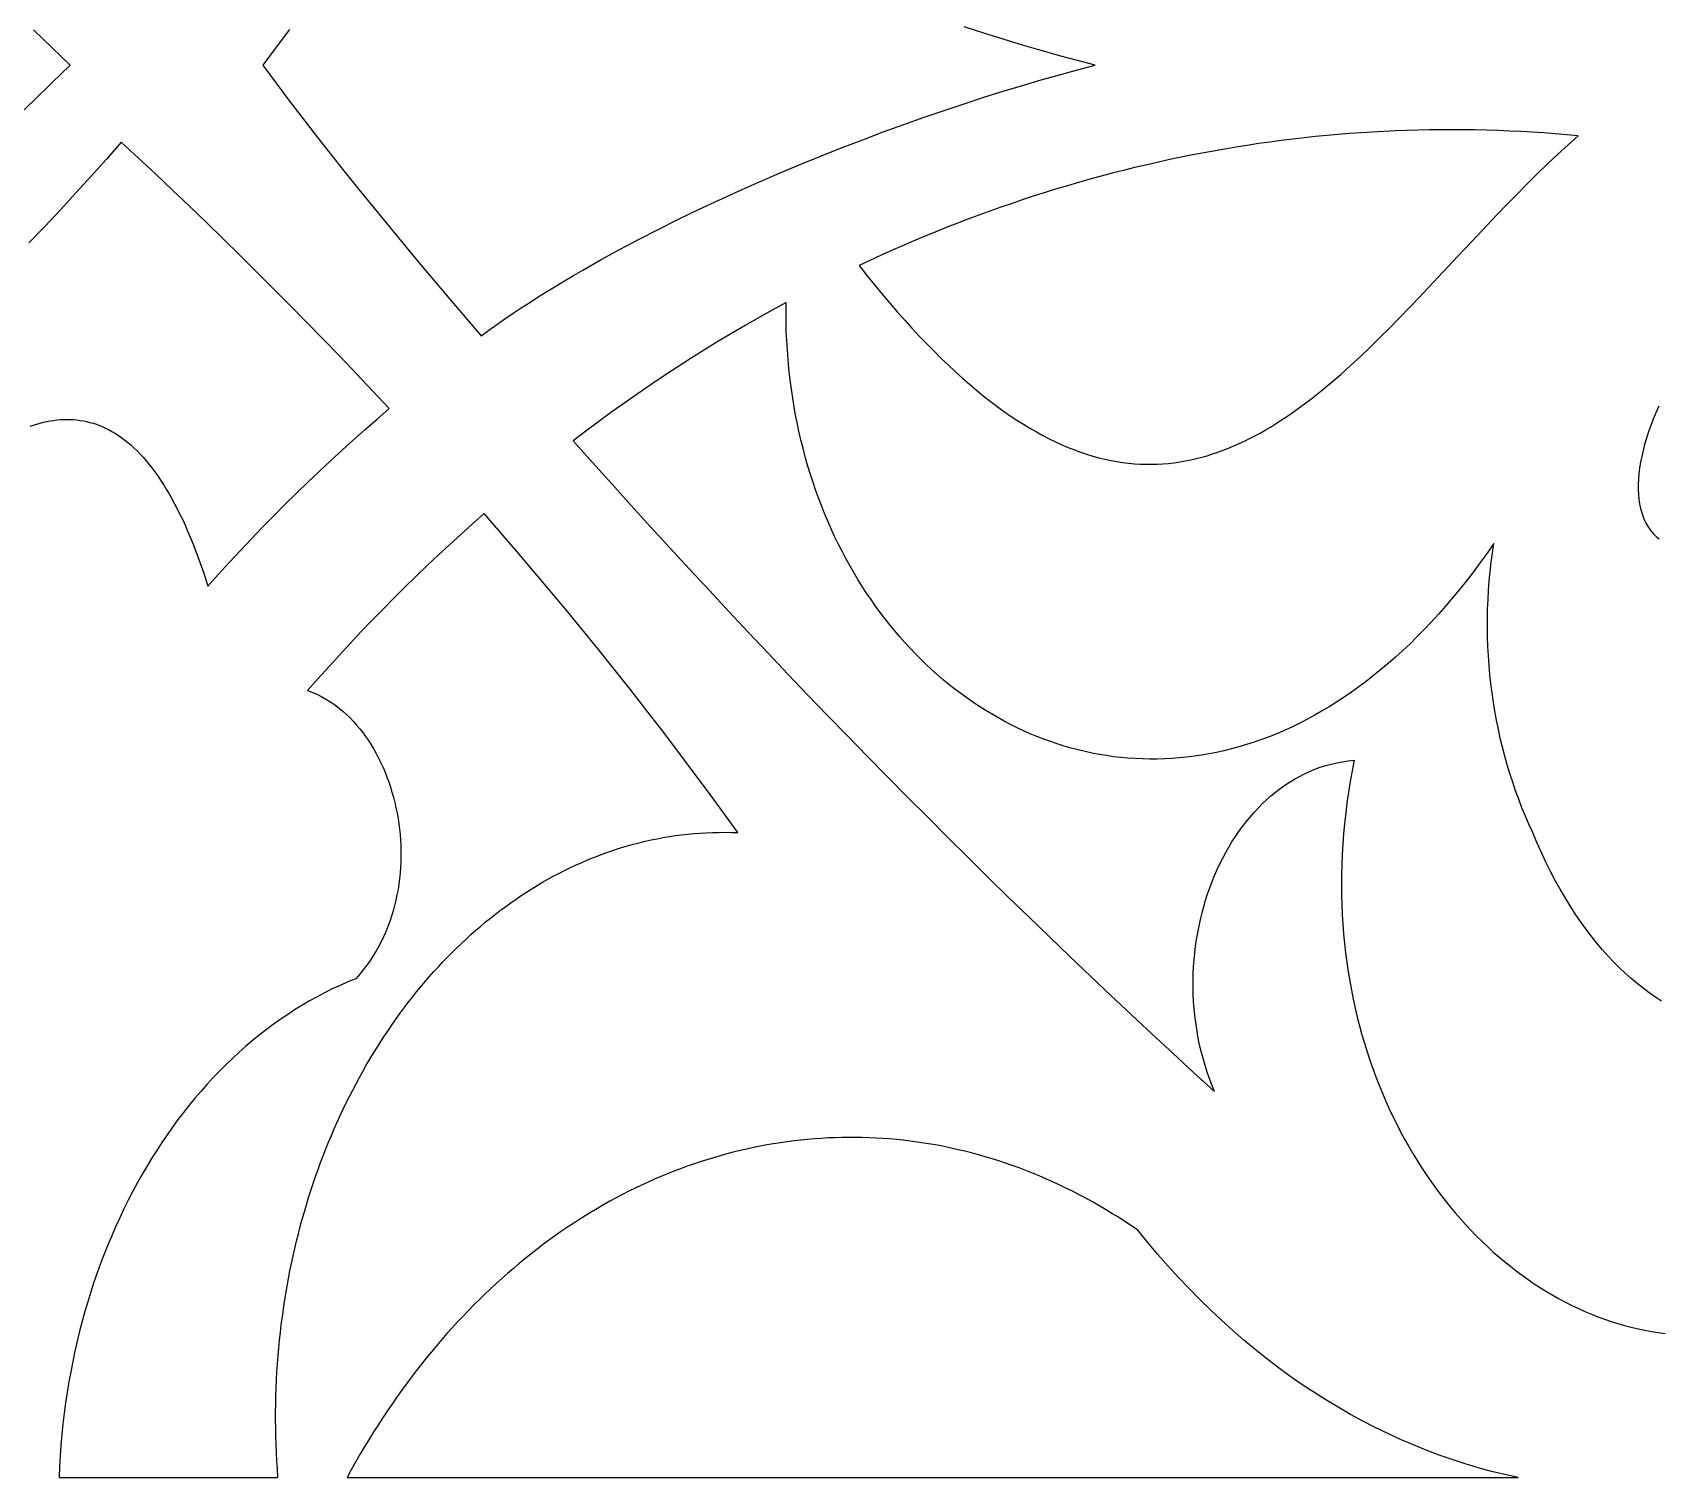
# Model space of a CAD drawing. Extents: x -4950 to -2150, y -1354 to 1346.
# Drawn here: x -3927.7 to -3755.5, y 871.6 to 1024.6 of the extents above; entities that cross this region are included whole.
import ezdxf

# ---------------------------------------------------------------- set-up
doc = ezdxf.new("R2010")
doc.units = 0
doc.layers.add('LAYER_1', color=18, linetype='CONTINUOUS')

msp = doc.modelspace()

# ---------------------------------------------------------------- linework, layer by layer
at = {"layer": 'LAYER_1'}
for points in [[(-3929.56, 1015.49), (-3927.58, 1017.37), (-3925.62, 1019.25), (-3923.68, 1021.12), (-3925.62, 1022.99), (-3927.58, 1024.87)], [(-3900.46, 1024.92), (-3901.89, 1023.03), (-3903.31, 1021.12), (-3901.89, 1019.21), (-3900.46, 1017.32), (-3899.03, 1015.45), (-3897.6, 1013.6), (-3896.16, 1011.77), (-3894.73, 1009.96), (-3893.28, 1008.16), (-3891.84, 1006.37), (-3890.39, 1004.6), (-3888.94, 1002.84), (-3887.49, 1001.1), (-3886.03, 999.36), (-3883.11, 995.91), (-3880.17, 992.49), (-3879.35, 993.08), (-3878.52, 993.68), (-3877.67, 994.27), (-3876.8, 994.86), (-3875.93, 995.44), (-3875.04, 996.02), (-3874.13, 996.6), (-3873.21, 997.17), (-3872.28, 997.75), (-3871.34, 998.31), (-3870.39, 998.88), (-3869.43, 999.44), (-3867.47, 1000.55), (-3865.47, 1001.64), (-3863.44, 1002.72), (-3861.37, 1003.78), (-3859.28, 1004.82), (-3857.16, 1005.84), (-3855.02, 1006.84), (-3852.87, 1007.82), (-3850.7, 1008.78), (-3848.52, 1009.72), (-3846.34, 1010.64), (-3844.15, 1011.53), (-3841.96, 1012.4), (-3839.77, 1013.24), (-3837.6, 1014.06), (-3835.43, 1014.85), (-3833.28, 1015.61), (-3831.15, 1016.34), (-3829.04, 1017.05), (-3826.95, 1017.73), (-3824.9, 1018.37), (-3822.87, 1018.99), (-3820.89, 1019.57), (-3818.94, 1020.12), (-3817.04, 1020.64), (-3815.18, 1021.12), (-3817.04, 1021.61), (-3818.94, 1022.12), (-3820.89, 1022.67), (-3822.87, 1023.26), (-3824.9, 1023.87), (-3826.95, 1024.52), (-3829.04, 1025.2)], [(-3927.93, 982.9), (-3927.57, 983.02), (-3927.22, 983.14), (-3926.86, 983.24), (-3926.51, 983.33), (-3926.15, 983.41), (-3925.8, 983.48), (-3925.44, 983.53), (-3925.09, 983.58), (-3924.74, 983.61), (-3924.39, 983.63), (-3924.03, 983.63), (-3923.68, 983.63), (-3923.33, 983.61), (-3922.99, 983.58), (-3922.64, 983.53), (-3922.29, 983.48), (-3921.95, 983.41), (-3921.6, 983.32), (-3921.26, 983.22), (-3920.92, 983.11), (-3920.58, 982.98), (-3920.24, 982.84), (-3919.9, 982.68), (-3919.56, 982.51), (-3919.23, 982.33), (-3918.89, 982.13), (-3918.56, 981.91), (-3918.23, 981.68), (-3917.9, 981.44), (-3917.58, 981.17), (-3917.25, 980.89), (-3916.93, 980.6), (-3916.61, 980.29), (-3916.29, 979.96), (-3915.97, 979.62), (-3915.66, 979.26), (-3915.35, 978.88), (-3915.04, 978.49), (-3914.73, 978.08), (-3914.42, 977.65), (-3914.12, 977.21), (-3913.82, 976.74), (-3913.52, 976.26), (-3913.22, 975.76), (-3912.93, 975.24), (-3912.64, 974.71), (-3912.35, 974.15), (-3912.07, 973.58), (-3911.78, 972.99), (-3911.5, 972.38), (-3911.23, 971.74), (-3910.95, 971.09), (-3910.68, 970.43), (-3910.41, 969.74), (-3910.15, 969.03), (-3909.89, 968.3), (-3909.63, 967.55), (-3909.38, 966.78), (-3909.12, 965.99), (-3907.98, 967.26), (-3906.83, 968.52), (-3905.67, 969.76), (-3904.5, 970.99), (-3903.32, 972.21), (-3902.14, 973.42), (-3900.95, 974.61), (-3899.75, 975.79), (-3898.55, 976.96), (-3897.34, 978.12), (-3896.12, 979.26), (-3894.89, 980.39), (-3893.65, 981.5), (-3892.41, 982.61), (-3891.17, 983.7), (-3889.91, 984.77), (-3891.64, 986.62), (-3893.38, 988.45), (-3895.12, 990.28), (-3896.87, 992.09), (-3898.62, 993.89), (-3900.39, 995.68), (-3902.15, 997.46), (-3903.93, 999.23), (-3905.7, 1000.98), (-3907.49, 1002.73), (-3909.27, 1004.47), (-3911.07, 1006.19), (-3912.86, 1007.9), (-3914.66, 1009.61), (-3916.47, 1011.3), (-3918.28, 1012.98), (-3919.86, 1011.18), (-3921.47, 1009.38), (-3923.09, 1007.6), (-3924.73, 1005.83), (-3926.39, 1004.06), (-3928.06, 1002.31)], [(-3755.19, 922.05), (-3755.85, 922.48), (-3756.5, 922.93), (-3757.15, 923.42), (-3757.79, 923.92), (-3758.43, 924.46), (-3759.05, 925.02), (-3759.67, 925.61), (-3760.29, 926.22), (-3760.89, 926.86), (-3761.49, 927.53), (-3762.08, 928.23), (-3762.66, 928.95), (-3763.23, 929.71), (-3763.79, 930.49), (-3764.35, 931.3), (-3764.89, 932.14), (-3765.42, 933.01), (-3765.94, 933.9), (-3766.46, 934.83), (-3766.96, 935.79), (-3767.44, 936.77), (-3767.92, 937.79), (-3768.39, 938.83), (-3768.84, 939.91), (-3769.24, 940.77), (-3769.61, 941.64), (-3769.98, 942.53), (-3770.32, 943.42), (-3770.65, 944.32), (-3770.96, 945.22), (-3771.26, 946.14), (-3771.53, 947.06), (-3771.8, 947.99), (-3772.04, 948.93), (-3772.27, 949.88), (-3772.47, 950.83), (-3772.67, 951.78), (-3772.84, 952.74), (-3773, 953.71), (-3773.14, 954.68), (-3773.26, 955.66), (-3773.37, 956.63), (-3773.45, 957.62), (-3773.52, 958.6), (-3773.58, 959.59), (-3773.61, 960.58), (-3773.63, 961.57), (-3773.63, 962.56), (-3773.61, 963.55), (-3773.57, 964.54), (-3773.51, 965.54), (-3773.44, 966.53), (-3773.35, 967.52), (-3773.24, 968.51), (-3773.11, 969.5), (-3772.97, 970.48), (-3773.68, 969.46), (-3774.4, 968.47), (-3775.12, 967.5), (-3775.85, 966.56), (-3776.58, 965.64), (-3777.32, 964.74), (-3778.06, 963.87), (-3778.81, 963.03), (-3779.56, 962.21), (-3780.31, 961.41), (-3781.07, 960.64), (-3781.83, 959.89), (-3782.6, 959.17), (-3783.37, 958.47), (-3784.14, 957.79), (-3784.91, 957.14), (-3785.69, 956.51), (-3786.47, 955.9), (-3787.25, 955.32), (-3788.03, 954.75), (-3788.82, 954.22), (-3789.61, 953.7), (-3790.4, 953.21), (-3791.19, 952.73), (-3791.98, 952.28), (-3792.77, 951.86), (-3793.57, 951.45), (-3794.36, 951.07), (-3795.16, 950.7), (-3795.95, 950.36), (-3796.75, 950.04), (-3797.55, 949.74), (-3798.34, 949.46), (-3799.14, 949.21), (-3799.94, 948.97), (-3800.73, 948.75), (-3801.53, 948.55), (-3802.32, 948.38), (-3803.11, 948.22), (-3803.9, 948.08), (-3804.69, 947.97), (-3805.48, 947.87), (-3806.26, 947.79), (-3807.05, 947.73), (-3807.83, 947.69), (-3808.61, 947.67), (-3809.39, 947.67), (-3810.16, 947.69), (-3810.93, 947.72), (-3811.7, 947.77), (-3812.46, 947.84), (-3813.23, 947.93), (-3813.98, 948.04), (-3814.74, 948.17), (-3815.49, 948.31), (-3816.24, 948.47), (-3816.98, 948.64), (-3817.71, 948.84), (-3818.45, 949.05), (-3819.18, 949.28), (-3819.9, 949.52), (-3820.62, 949.78), (-3821.33, 950.06), (-3822.04, 950.35), (-3822.74, 950.66), (-3823.43, 950.99), (-3824.12, 951.33), (-3824.81, 951.69), (-3825.48, 952.06), (-3826.15, 952.45), (-3826.82, 952.85), (-3827.47, 953.27), (-3828.12, 953.7), (-3828.77, 954.15), (-3829.4, 954.61), (-3830.03, 955.09), (-3830.65, 955.58), (-3831.26, 956.08), (-3831.87, 956.6), (-3832.46, 957.13), (-3833.05, 957.68), (-3833.63, 958.24), (-3834.2, 958.81), (-3834.76, 959.4), (-3835.31, 960), (-3835.85, 960.61), (-3836.38, 961.24), (-3836.91, 961.87), (-3837.42, 962.52), (-3837.92, 963.19), (-3838.42, 963.86), (-3838.9, 964.55), (-3839.37, 965.25), (-3839.83, 965.96), (-3840.28, 966.68), (-3840.72, 967.41), (-3841.15, 968.16), (-3841.57, 968.91), (-3841.97, 969.68), (-3842.37, 970.46), (-3842.75, 971.24), (-3843.12, 972.04), (-3843.47, 972.85), (-3843.82, 973.67), (-3844.15, 974.5), (-3844.47, 975.34), (-3844.77, 976.19), (-3845.07, 977.05), (-3845.35, 977.91), (-3845.61, 978.79), (-3845.87, 979.68), (-3846.1, 980.57), (-3846.33, 981.48), (-3846.54, 982.39), (-3846.73, 983.31), (-3846.92, 984.24), (-3847.08, 985.18), (-3847.23, 986.13), (-3847.37, 987.08), (-3847.49, 988.05), (-3847.6, 989.02), (-3847.69, 989.99), (-3847.76, 990.98), (-3847.82, 991.97), (-3847.87, 992.97), (-3847.89, 993.98), (-3847.9, 994.99), (-3847.89, 996.01), (-3849.35, 995.21), (-3850.8, 994.4), (-3852.24, 993.57), (-3853.68, 992.73), (-3855.11, 991.87), (-3856.54, 990.99), (-3857.96, 990.1), (-3859.37, 989.19), (-3860.78, 988.27), (-3862.18, 987.33), (-3863.57, 986.37), (-3864.96, 985.4), (-3866.34, 984.42), (-3867.71, 983.42), (-3869.08, 982.4), (-3870.44, 981.37), (-3868.4, 979.08), (-3866.36, 976.8), (-3864.31, 974.53), (-3862.25, 972.27), (-3860.19, 970.02), (-3858.12, 967.77), (-3856.05, 965.54), (-3853.97, 963.31), (-3851.89, 961.09), (-3849.8, 958.88), (-3847.71, 956.68), (-3845.61, 954.48), (-3843.5, 952.3), (-3841.39, 950.13), (-3839.28, 947.96), (-3837.16, 945.8), (-3835.03, 943.65), (-3832.9, 941.51), (-3830.77, 939.38), (-3828.63, 937.26), (-3826.48, 935.15), (-3824.33, 933.04), (-3822.17, 930.95), (-3820.01, 928.86), (-3817.84, 926.78), (-3815.67, 924.71), (-3813.5, 922.65), (-3811.31, 920.6), (-3809.13, 918.56), (-3806.93, 916.53), (-3804.74, 914.5), (-3802.54, 912.49), (-3802.83, 913.2), (-3803.09, 913.93), (-3803.34, 914.65), (-3803.57, 915.38), (-3803.78, 916.11), (-3803.97, 916.85), (-3804.14, 917.59), (-3804.28, 918.33), (-3804.41, 919.07), (-3804.52, 919.81), (-3804.61, 920.55), (-3804.69, 921.29), (-3804.74, 922.03), (-3804.78, 922.77), (-3804.79, 923.51), (-3804.79, 924.25), (-3804.78, 924.98), (-3804.74, 925.71), (-3804.69, 926.44), (-3804.62, 927.16), (-3804.53, 927.88), (-3804.43, 928.59), (-3804.31, 929.3), (-3804.17, 930), (-3804.02, 930.7), (-3803.85, 931.39), (-3803.67, 932.07), (-3803.47, 932.74), (-3803.26, 933.4), (-3803.03, 934.06), (-3802.78, 934.7), (-3802.52, 935.34), (-3802.25, 935.97), (-3801.96, 936.58), (-3801.66, 937.18), (-3801.35, 937.78), (-3801.02, 938.36), (-3800.68, 938.92), (-3800.32, 939.47), (-3799.95, 940.01), (-3799.57, 940.54), (-3799.18, 941.05), (-3798.77, 941.54), (-3798.35, 942.02), (-3797.92, 942.49), (-3797.48, 942.93), (-3797.03, 943.36), (-3796.56, 943.77), (-3796.09, 944.17), (-3795.6, 944.54), (-3795.1, 944.9), (-3794.59, 945.23), (-3794.08, 945.55), (-3793.55, 945.84), (-3793.01, 946.12), (-3792.46, 946.37), (-3791.9, 946.6), (-3791.34, 946.81), (-3790.76, 946.99), (-3790.18, 947.15), (-3789.58, 947.29), (-3788.98, 947.4), (-3788.37, 947.49), (-3787.75, 947.55), (-3787.97, 946.42), (-3788.17, 945.29), (-3788.35, 944.17), (-3788.51, 943.06), (-3788.64, 941.95), (-3788.76, 940.85), (-3788.86, 939.75), (-3788.95, 938.66), (-3789.01, 937.58), (-3789.05, 936.5), (-3789.08, 935.43), (-3789.08, 934.37), (-3789.07, 933.32), (-3789.05, 932.27), (-3789, 931.23), (-3788.94, 930.2), (-3788.86, 929.18), (-3788.76, 928.16), (-3788.65, 927.16), (-3788.52, 926.16), (-3788.37, 925.17), (-3788.21, 924.19), (-3788.03, 923.22), (-3787.84, 922.26), (-3787.63, 921.3), (-3787.41, 920.36), (-3787.17, 919.43), (-3786.92, 918.5), (-3786.65, 917.59), (-3786.37, 916.68), (-3786.08, 915.79), (-3785.77, 914.91), (-3785.44, 914.03), (-3785.11, 913.17), (-3784.76, 912.32), (-3784.4, 911.48), (-3784.03, 910.65), (-3783.64, 909.83), (-3783.24, 909.02), (-3782.83, 908.23), (-3782.41, 907.45), (-3781.97, 906.67), (-3781.53, 905.92), (-3781.07, 905.17), (-3780.6, 904.43), (-3780.13, 903.71), (-3779.64, 903), (-3779.14, 902.3), (-3778.63, 901.62), (-3778.11, 900.95), (-3777.59, 900.29), (-3777.05, 899.65), (-3776.5, 899.02), (-3775.95, 898.4), (-3775.38, 897.8), (-3774.81, 897.21), (-3774.23, 896.64), (-3773.64, 896.08), (-3773.05, 895.53), (-3772.44, 895), (-3771.83, 894.49), (-3771.21, 893.99), (-3770.59, 893.5), (-3769.96, 893.03), (-3769.32, 892.58), (-3768.67, 892.14), (-3768.02, 891.71), (-3767.37, 891.31), (-3766.71, 890.92), (-3766.04, 890.54), (-3765.37, 890.18), (-3764.69, 889.84), (-3764.01, 889.52), (-3763.32, 889.21), (-3762.63, 888.92), (-3761.93, 888.64), (-3761.24, 888.39), (-3760.53, 888.15), (-3759.83, 887.92), (-3759.12, 887.72), (-3758.41, 887.53), (-3757.69, 887.37), (-3756.98, 887.22), (-3756.26, 887.09), (-3755.54, 886.97), (-3754.81, 886.88)], [(-3755.48, 985.03), (-3755.79, 984.33), (-3756.08, 983.65), (-3756.34, 982.97), (-3756.58, 982.3), (-3756.8, 981.64), (-3756.99, 980.98), (-3757.16, 980.34), (-3757.3, 979.71), (-3757.43, 979.09), (-3757.52, 978.49), (-3757.59, 977.9), (-3757.64, 977.32), (-3757.67, 976.76), (-3757.67, 976.21), (-3757.64, 975.69), (-3757.59, 975.18), (-3757.52, 974.68), (-3757.42, 974.21), (-3757.3, 973.76), (-3757.23, 973.54), (-3757.16, 973.33), (-3757.07, 973.12), (-3756.99, 972.92), (-3756.89, 972.73), (-3756.79, 972.54), (-3756.68, 972.35), (-3756.57, 972.18), (-3756.45, 972), (-3756.33, 971.84), (-3756.2, 971.68), (-3756.06, 971.53), (-3755.92, 971.38), (-3755.77, 971.24), (-3755.61, 971.11), (-3755.45, 970.98)]]:
    msp.add_lwpolyline(points, dxfattribs=at)
for points in [[(-3764.03, 1013.64), (-3765.24, 1013.75), (-3766.45, 1013.86), (-3767.66, 1013.95), (-3768.87, 1014.03), (-3770.08, 1014.1), (-3771.3, 1014.15), (-3772.51, 1014.2), (-3773.72, 1014.24), (-3774.93, 1014.27), (-3776.14, 1014.29), (-3777.35, 1014.29), (-3778.56, 1014.29), (-3779.77, 1014.27), (-3780.98, 1014.25), (-3782.19, 1014.22), (-3783.4, 1014.17), (-3784.61, 1014.11), (-3785.82, 1014.05), (-3787.02, 1013.97), (-3788.23, 1013.89), (-3789.44, 1013.79), (-3790.64, 1013.68), (-3791.85, 1013.56), (-3793.05, 1013.43), (-3794.25, 1013.3), (-3795.46, 1013.15), (-3796.66, 1012.99), (-3797.86, 1012.82), (-3799.06, 1012.64), (-3800.26, 1012.45), (-3801.45, 1012.25), (-3802.65, 1012.04), (-3803.85, 1011.82), (-3805.04, 1011.59), (-3806.24, 1011.35), (-3807.43, 1011.09), (-3808.62, 1010.83), (-3809.81, 1010.56), (-3811, 1010.28), (-3812.18, 1009.99), (-3813.37, 1009.68), (-3814.55, 1009.37), (-3815.74, 1009.05), (-3816.92, 1008.72), (-3818.1, 1008.37), (-3819.27, 1008.02), (-3820.45, 1007.65), (-3821.63, 1007.28), (-3822.8, 1006.9), (-3823.97, 1006.5), (-3825.14, 1006.1), (-3826.31, 1005.68), (-3827.47, 1005.26), (-3828.64, 1004.83), (-3829.8, 1004.38), (-3830.96, 1003.93), (-3832.12, 1003.46), (-3833.27, 1002.99), (-3834.43, 1002.5), (-3835.58, 1002.01), (-3836.73, 1001.5), (-3837.88, 1000.98), (-3839.02, 1000.46), (-3840.16, 999.92), (-3839.34, 998.88), (-3838.53, 997.87), (-3837.72, 996.89), (-3836.91, 995.94), (-3836.12, 995.02), (-3835.32, 994.12), (-3834.54, 993.26), (-3833.76, 992.42), (-3832.99, 991.62), (-3832.22, 990.84), (-3831.46, 990.09), (-3830.71, 989.36), (-3829.96, 988.66), (-3829.21, 987.99), (-3828.48, 987.35), (-3827.74, 986.73), (-3827.02, 986.14), (-3826.29, 985.57), (-3825.58, 985.03), (-3824.87, 984.52), (-3824.16, 984.02), (-3823.46, 983.56), (-3822.76, 983.11), (-3822.07, 982.7), (-3821.39, 982.3), (-3820.7, 981.93), (-3820.03, 981.58), (-3819.36, 981.25), (-3818.69, 980.95), (-3818.03, 980.67), (-3817.37, 980.41), (-3816.71, 980.17), (-3816.07, 979.95), (-3815.42, 979.75), (-3814.78, 979.58), (-3814.14, 979.42), (-3813.51, 979.29), (-3812.88, 979.17), (-3812.26, 979.08), (-3811.63, 979), (-3811.02, 978.94), (-3810.4, 978.91), (-3809.79, 978.89), (-3809.19, 978.88), (-3808.58, 978.9), (-3807.99, 978.93), (-3807.39, 978.98), (-3806.8, 979.05), (-3806.21, 979.13), (-3805.62, 979.23), (-3805.04, 979.35), (-3804.46, 979.48), (-3803.88, 979.63), (-3803.31, 979.79), (-3802.74, 979.97), (-3802.17, 980.16), (-3801.6, 980.37), (-3801.04, 980.59), (-3800.48, 980.82), (-3799.92, 981.07), (-3799.36, 981.33), (-3798.81, 981.6), (-3798.26, 981.89), (-3797.71, 982.19), (-3797.16, 982.5), (-3796.62, 982.82), (-3796.07, 983.16), (-3795.53, 983.5), (-3794.99, 983.86), (-3794.46, 984.22), (-3793.92, 984.6), (-3793.39, 984.99), (-3792.32, 985.79), (-3791.27, 986.63), (-3790.22, 987.5), (-3789.17, 988.4), (-3788.13, 989.34), (-3787.09, 990.3), (-3786.05, 991.29), (-3785.02, 992.29), (-3783.98, 993.32), (-3782.95, 994.37), (-3781.92, 995.43), (-3780.9, 996.51), (-3778.84, 998.69), (-3776.77, 1000.9), (-3774.7, 1003.11), (-3772.61, 1005.32), (-3771.56, 1006.41), (-3770.5, 1007.49), (-3769.44, 1008.56), (-3768.37, 1009.61), (-3767.3, 1010.65), (-3766.22, 1011.67), (-3765.13, 1012.67)], [(-3879.87, 973.66), (-3881.08, 972.58), (-3882.3, 971.49), (-3883.5, 970.39), (-3884.7, 969.28), (-3885.89, 968.15), (-3887.08, 967.01), (-3888.26, 965.86), (-3889.43, 964.7), (-3890.6, 963.52), (-3891.76, 962.33), (-3892.91, 961.13), (-3894.05, 959.91), (-3895.19, 958.69), (-3896.32, 957.45), (-3897.44, 956.2), (-3898.56, 954.94), (-3898.1, 954.77), (-3897.66, 954.57), (-3897.22, 954.36), (-3896.79, 954.13), (-3896.37, 953.88), (-3895.96, 953.62), (-3895.56, 953.33), (-3895.17, 953.03), (-3894.79, 952.71), (-3894.42, 952.38), (-3894.06, 952.03), (-3893.71, 951.66), (-3893.37, 951.28), (-3893.04, 950.89), (-3892.72, 950.48), (-3892.41, 950.06), (-3892.11, 949.63), (-3891.83, 949.18), (-3891.55, 948.73), (-3891.29, 948.26), (-3891.04, 947.78), (-3890.8, 947.29), (-3890.57, 946.79), (-3890.35, 946.29), (-3890.15, 945.77), (-3889.96, 945.25), (-3889.78, 944.71), (-3889.62, 944.18), (-3889.46, 943.63), (-3889.32, 943.08), (-3889.2, 942.53), (-3889.08, 941.96), (-3888.98, 941.4), (-3888.9, 940.83), (-3888.82, 940.26), (-3888.77, 939.68), (-3888.72, 939.1), (-3888.69, 938.52), (-3888.68, 937.94), (-3888.67, 937.36), (-3888.69, 936.78), (-3888.72, 936.19), (-3888.76, 935.61), (-3888.82, 935.03), (-3888.89, 934.45), (-3888.98, 933.87), (-3889.09, 933.3), (-3889.21, 932.73), (-3889.35, 932.16), (-3889.5, 931.6), (-3889.67, 931.04), (-3889.86, 930.48), (-3890.06, 929.94), (-3890.28, 929.39), (-3890.52, 928.86), (-3890.77, 928.33), (-3891.05, 927.81), (-3891.33, 927.3), (-3891.64, 926.8), (-3891.97, 926.3), (-3892.31, 925.82), (-3892.67, 925.35), (-3893.05, 924.88), (-3893.44, 924.43), (-3894.28, 924.09), (-3895.11, 923.72), (-3895.94, 923.34), (-3896.75, 922.93), (-3897.56, 922.51), (-3898.36, 922.07), (-3899.15, 921.6), (-3899.93, 921.12), (-3900.7, 920.62), (-3901.46, 920.1), (-3902.21, 919.57), (-3902.96, 919.01), (-3903.69, 918.44), (-3904.41, 917.85), (-3905.13, 917.24), (-3905.83, 916.62), (-3906.52, 915.98), (-3907.21, 915.32), (-3907.88, 914.65), (-3908.54, 913.96), (-3909.19, 913.25), (-3909.83, 912.53), (-3910.46, 911.8), (-3911.08, 911.05), (-3911.68, 910.28), (-3912.28, 909.51), (-3912.86, 908.71), (-3913.43, 907.9), (-3913.99, 907.08), (-3914.53, 906.25), (-3915.07, 905.4), (-3915.59, 904.54), (-3916.1, 903.67), (-3916.6, 902.78), (-3917.08, 901.88), (-3917.55, 900.97), (-3918.01, 900.05), (-3918.45, 899.12), (-3918.88, 898.17), (-3919.3, 897.22), (-3919.7, 896.25), (-3920.09, 895.28), (-3920.47, 894.29), (-3920.83, 893.29), (-3921.18, 892.29), (-3921.51, 891.27), (-3921.83, 890.24), (-3922.13, 889.21), (-3922.42, 888.17), (-3922.69, 887.12), (-3922.95, 886.06), (-3923.2, 884.99), (-3923.42, 883.91), (-3923.64, 882.83), (-3923.83, 881.74), (-3924.01, 880.64), (-3924.18, 879.54), (-3924.33, 878.43), (-3924.46, 877.31), (-3924.57, 876.19), (-3924.67, 875.06), (-3924.76, 873.92), (-3924.82, 872.78), (-3924.87, 871.64), (-3901.7, 871.64), (-3901.76, 872.51), (-3901.82, 873.38), (-3901.86, 874.25), (-3901.89, 875.12), (-3901.92, 875.98), (-3901.93, 876.85), (-3901.94, 877.71), (-3901.94, 878.56), (-3901.93, 879.42), (-3901.91, 880.27), (-3901.88, 881.12), (-3901.84, 881.97), (-3901.8, 882.81), (-3901.74, 883.65), (-3901.68, 884.49), (-3901.6, 885.33), (-3901.52, 886.16), (-3901.43, 886.99), (-3901.34, 887.81), (-3901.23, 888.63), (-3901.12, 889.45), (-3900.99, 890.27), (-3900.86, 891.08), (-3900.73, 891.89), (-3900.58, 892.69), (-3900.42, 893.49), (-3900.26, 894.28), (-3900.09, 895.08), (-3899.91, 895.86), (-3899.73, 896.65), (-3899.53, 897.43), (-3899.33, 898.2), (-3899.12, 898.97), (-3898.9, 899.74), (-3898.68, 900.5), (-3898.45, 901.25), (-3898.21, 902), (-3897.96, 902.75), (-3897.71, 903.49), (-3897.45, 904.23), (-3897.18, 904.96), (-3896.91, 905.68), (-3896.62, 906.41), (-3896.33, 907.12), (-3896.04, 907.83), (-3895.74, 908.54), (-3895.43, 909.23), (-3895.11, 909.93), (-3894.79, 910.62), (-3894.46, 911.3), (-3894.12, 911.97), (-3893.78, 912.64), (-3893.43, 913.31), (-3893.07, 913.96), (-3892.71, 914.61), (-3892.34, 915.26), (-3891.97, 915.9), (-3891.59, 916.53), (-3891.2, 917.16), (-3890.81, 917.77), (-3890.41, 918.39), (-3890, 918.99), (-3889.59, 919.59), (-3889.18, 920.18), (-3888.75, 920.77), (-3888.33, 921.34), (-3887.89, 921.91), (-3887.45, 922.48), (-3887.01, 923.03), (-3886.56, 923.58), (-3886.1, 924.12), (-3885.64, 924.65), (-3885.18, 925.18), (-3884.7, 925.7), (-3884.23, 926.21), (-3883.74, 926.71), (-3883.26, 927.2), (-3882.77, 927.69), (-3882.27, 928.17), (-3881.77, 928.63), (-3881.26, 929.1), (-3880.75, 929.55), (-3880.23, 929.99), (-3879.71, 930.43), (-3879.18, 930.85), (-3878.65, 931.27), (-3878.12, 931.68), (-3877.58, 932.08), (-3877.04, 932.47), (-3876.49, 932.86), (-3875.94, 933.23), (-3875.38, 933.59), (-3874.82, 933.95), (-3874.25, 934.29), (-3873.68, 934.63), (-3873.11, 934.96), (-3872.54, 935.27), (-3871.95, 935.58), (-3871.37, 935.88), (-3870.78, 936.17), (-3870.19, 936.44), (-3869.59, 936.71), (-3868.99, 936.97), (-3868.39, 937.22), (-3867.79, 937.45), (-3867.18, 937.68), (-3866.56, 937.9), (-3865.95, 938.1), (-3865.33, 938.3), (-3864.7, 938.48), (-3864.08, 938.66), (-3863.45, 938.82), (-3862.82, 938.97), (-3862.18, 939.11), (-3861.54, 939.24), (-3860.9, 939.36), (-3860.26, 939.47), (-3859.61, 939.57), (-3858.96, 939.65), (-3858.31, 939.73), (-3857.66, 939.79), (-3857, 939.84), (-3856.34, 939.88), (-3855.68, 939.91), (-3855.01, 939.92), (-3854.35, 939.93), (-3853.68, 939.92), (-3853.01, 939.9), (-3854.6, 942.1), (-3856.2, 944.3), (-3857.82, 946.48), (-3859.45, 948.65), (-3861.09, 950.8), (-3862.75, 952.94), (-3864.41, 955.07), (-3866.09, 957.19), (-3867.77, 959.29), (-3869.47, 961.38), (-3871.18, 963.46), (-3872.9, 965.52), (-3874.62, 967.58), (-3876.36, 969.62), (-3878.11, 971.64)], [(-3810.65, 897.82), (-3811.33, 898.28), (-3812.01, 898.73), (-3812.7, 899.17), (-3813.39, 899.59), (-3814.08, 900.01), (-3814.77, 900.41), (-3815.46, 900.81), (-3816.16, 901.19), (-3816.86, 901.56), (-3817.56, 901.92), (-3818.26, 902.27), (-3818.97, 902.6), (-3819.67, 902.93), (-3820.38, 903.24), (-3821.09, 903.55), (-3821.8, 903.84), (-3822.51, 904.12), (-3823.22, 904.39), (-3823.94, 904.65), (-3824.65, 904.9), (-3825.37, 905.14), (-3826.09, 905.36), (-3826.81, 905.58), (-3827.53, 905.79), (-3828.25, 905.98), (-3828.97, 906.16), (-3829.69, 906.33), (-3830.41, 906.5), (-3831.14, 906.65), (-3831.86, 906.79), (-3832.58, 906.91), (-3833.31, 907.03), (-3834.03, 907.14), (-3834.76, 907.24), (-3835.48, 907.32), (-3836.21, 907.4), (-3836.93, 907.46), (-3837.66, 907.52), (-3838.38, 907.56), (-3839.11, 907.59), (-3839.83, 907.62), (-3840.56, 907.63), (-3841.28, 907.63), (-3842.01, 907.62), (-3842.73, 907.6), (-3843.45, 907.57), (-3844.18, 907.53), (-3844.9, 907.48), (-3845.62, 907.42), (-3846.34, 907.35), (-3847.06, 907.26), (-3847.77, 907.17), (-3848.49, 907.07), (-3849.21, 906.96), (-3849.92, 906.83), (-3850.64, 906.7), (-3851.35, 906.56), (-3852.06, 906.4), (-3852.77, 906.24), (-3853.48, 906.07), (-3854.18, 905.88), (-3854.89, 905.69), (-3855.59, 905.48), (-3856.29, 905.27), (-3856.99, 905.05), (-3857.69, 904.81), (-3858.38, 904.57), (-3859.08, 904.31), (-3859.77, 904.05), (-3860.46, 903.78), (-3861.14, 903.49), (-3861.83, 903.2), (-3862.51, 902.89), (-3863.19, 902.58), (-3863.87, 902.26), (-3864.54, 901.92), (-3865.21, 901.58), (-3865.88, 901.23), (-3866.55, 900.87), (-3867.21, 900.49), (-3867.87, 900.11), (-3868.53, 899.72), (-3869.18, 899.32), (-3869.84, 898.91), (-3870.48, 898.49), (-3871.13, 898.06), (-3871.77, 897.62), (-3872.41, 897.17), (-3873.04, 896.71), (-3873.67, 896.24), (-3874.3, 895.77), (-3874.93, 895.28), (-3875.55, 894.78), (-3876.16, 894.28), (-3876.77, 893.76), (-3877.38, 893.24), (-3877.99, 892.7), (-3878.59, 892.16), (-3879.18, 891.61), (-3879.78, 891.05), (-3880.36, 890.48), (-3880.95, 889.9), (-3881.53, 889.31), (-3882.1, 888.71), (-3882.67, 888.1), (-3883.24, 887.48), (-3883.8, 886.86), (-3884.35, 886.22), (-3884.91, 885.58), (-3885.45, 884.92), (-3885.99, 884.26), (-3886.53, 883.59), (-3887.06, 882.91), (-3887.59, 882.22), (-3888.11, 881.52), (-3888.62, 880.82), (-3889.14, 880.1), (-3889.64, 879.37), (-3890.14, 878.64), (-3890.63, 877.9), (-3891.12, 877.15), (-3891.6, 876.39), (-3892.08, 875.62), (-3892.55, 874.84), (-3893.02, 874.05), (-3893.48, 873.26), (-3893.93, 872.45), (-3894.38, 871.64), (-3770.39, 871.63), (-3771.8, 871.94), (-3773.2, 872.28), (-3774.6, 872.66), (-3775.99, 873.08), (-3777.38, 873.52), (-3778.75, 874), (-3780.12, 874.52), (-3781.48, 875.07), (-3782.83, 875.65), (-3784.18, 876.27), (-3785.51, 876.92), (-3786.83, 877.6), (-3788.14, 878.31), (-3789.44, 879.06), (-3790.73, 879.84), (-3792.01, 880.65), (-3793.28, 881.49), (-3794.54, 882.37), (-3795.78, 883.27), (-3797.01, 884.21), (-3798.23, 885.18), (-3799.43, 886.18), (-3800.62, 887.21), (-3801.8, 888.27), (-3802.96, 889.36), (-3804.1, 890.48), (-3805.23, 891.63), (-3806.35, 892.81), (-3807.45, 894.01), (-3808.53, 895.25), (-3809.6, 896.52)]]:
    msp.add_lwpolyline(points, close=True, dxfattribs=at)

doc.saveas('drawing.dxf')
